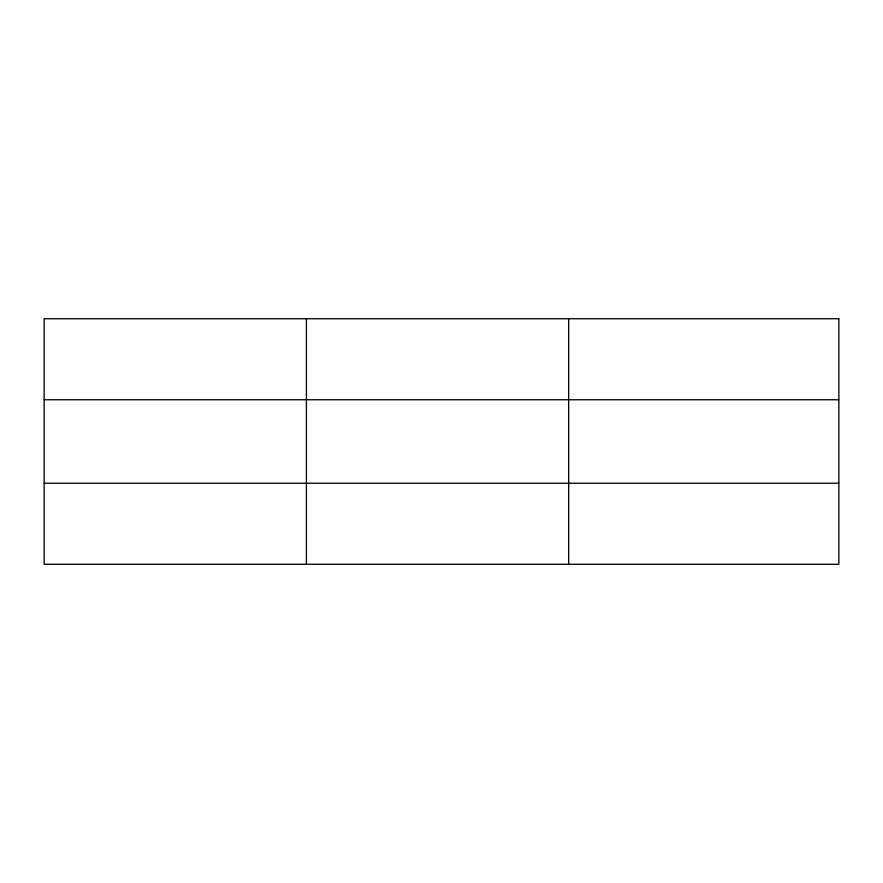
<?xml version="1.0" encoding="UTF-8"?>
<svg xmlns="http://www.w3.org/2000/svg" width="883" height="883" viewBox="0 0 883 883"><rect width="100%" height="100%" fill="white"/><g stroke="black" fill="none" stroke-linecap="round" stroke-linejoin="round"><path stroke-width="1.32" d="M306.401 564.259L306.401 318.741M568.652 564.259L568.652 318.741M44.15 399.756L838.85 399.756M44.15 483.244L838.85 483.244M838.85 318.741L838.85 564.259L44.15 564.259L44.15 318.741L838.85 318.741"/></g></svg>
